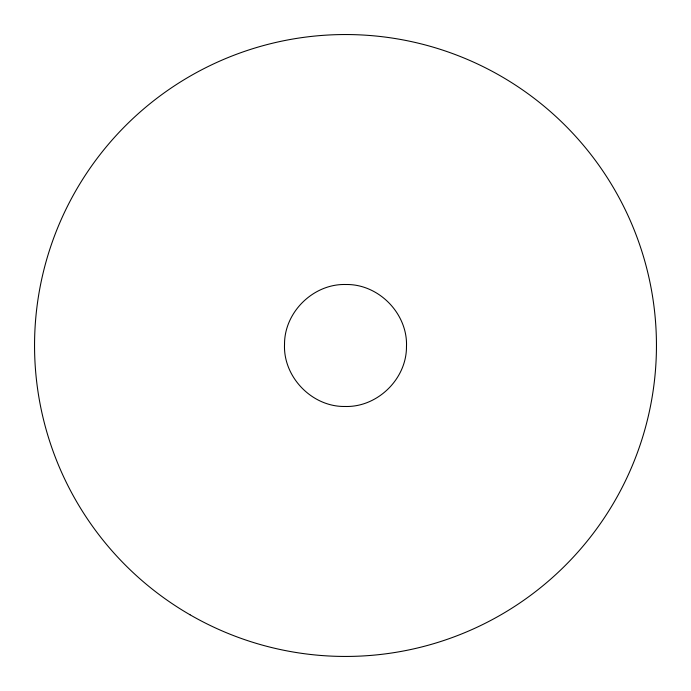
<?xml version="1.0" encoding="UTF-8"?>
<svg xmlns="http://www.w3.org/2000/svg" width="691" height="691" viewBox="0 0 691 691"><rect width="100%" height="100%" fill="white"/><g stroke="black" fill="none" stroke-linecap="round" stroke-linejoin="round"><path stroke-width="1.04" d="M284.528 344.187C282.965 377.061 312.142 407.094 345.051 406.472C377.321 407.517 406.584 379.083 406.472 346.804C408.036 313.921 378.858 283.889 345.949 284.511C313.679 283.465 284.416 311.9 284.528 344.187M190.025 614.783A310.95 310.95 0 0 0 656.45 345.491A310.95 310.95 0 0 0 190.025 76.2A310.95 310.95 0 0 0 190.025 614.783"/></g></svg>
